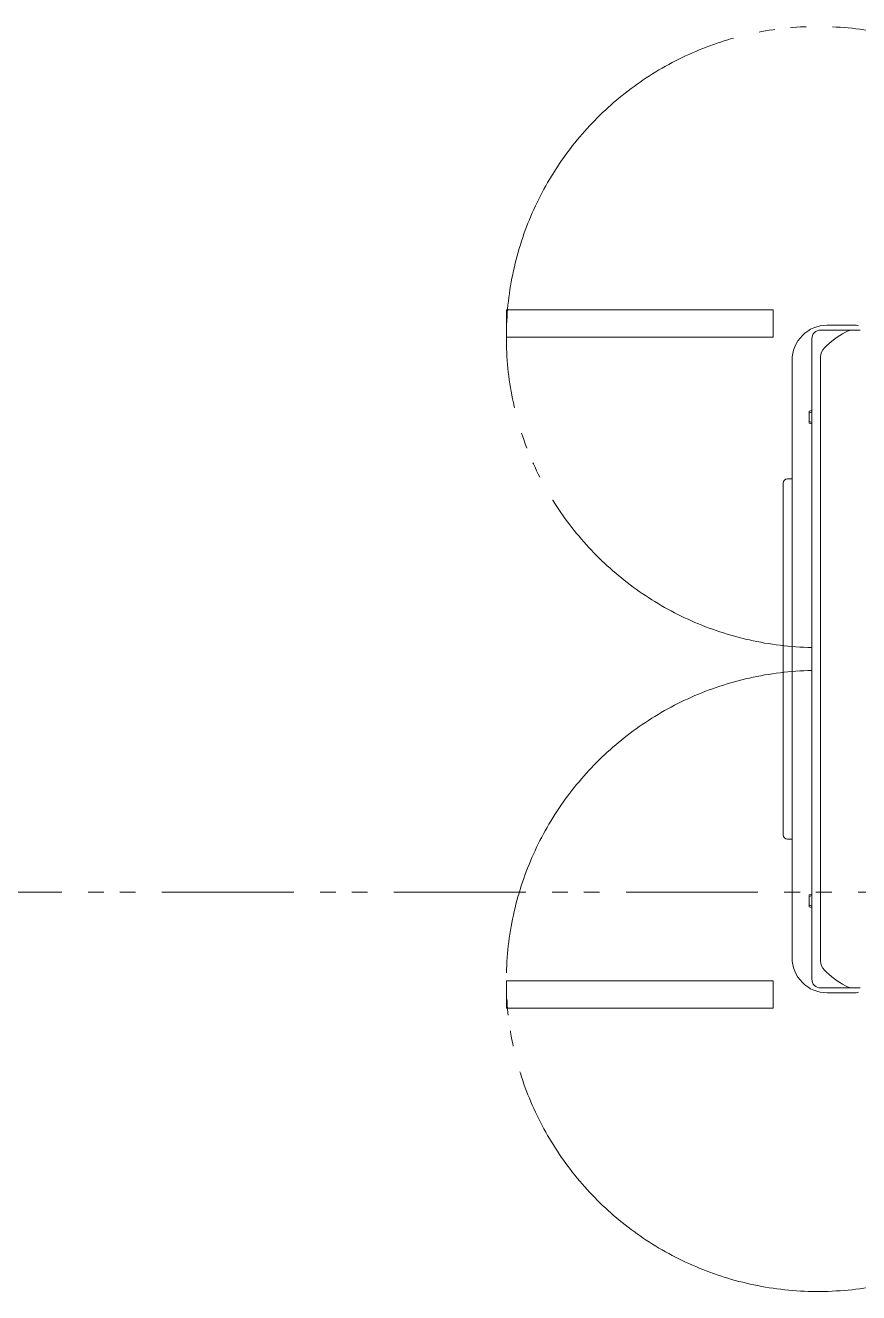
# Model space of a CAD drawing. Units: millimetres at full size. Extents: x -12803 to 120774, y -9413 to 101127.
# Drawn here: x 105358 to 106306, y 11096 to 12538 of the extents above; entities that cross this region are included whole.
import ezdxf

# ---------------------------------------------------------------- set-up
doc = ezdxf.new("R2010")
doc.units = ezdxf.units.MM
doc.header["$LTSCALE"] = 30
doc.linetypes.add('DOUBLE_CHAIN1', pattern=[8.8, 5, -1, 0.6, -0.6, 0.6, -1])
doc.linetypes.add('LONG_DOUBLE_CHAIN', pattern=[21.8, 18, -1, 0.6, -0.6, 0.6, -1])
doc.layers.add('0-0_NoName', color=7, linetype='Continuous')
doc.layers.add('2-0_通芯', color=7, linetype='DOUBLE_CHAIN1', lineweight=15)
doc.layers.add('3-3_AIHO30-厨房機器', color=7, linetype='Continuous', lineweight=15)

# ---------------------------------------------------------------- blocks, each defined once
blk = doc.blocks.new('グループ部品-732')
at = {"layer": '2-0_通芯'}
blk.add_line((74361.66, 11551.41), (120774.36, 11551.41), dxfattribs=at)
at = {"layer": '3-3_AIHO30-厨房機器', "linetype": 'LONG_DOUBLE_CHAIN'}
for p, q in [((105905.54, 12214.52), (106209.04, 12214.52)), ((105905.54, 12214.52), (105905.54, 12183.52)), ((106209.04, 12214.52), (106209.04, 12183.52)), ((105905.54, 12183.52), (106209.04, 12183.52)), ((105905.54, 11450.52), (106209.04, 11450.52)), ((105905.54, 11419.52), (105905.54, 11450.52)), ((106209.04, 11419.52), (106209.04, 11450.52)), ((105905.54, 11419.52), (106209.04, 11419.52))]:
    blk.add_line(p, q, dxfattribs=at)
at = {"layer": '3-3_AIHO30-厨房機器'}
for p, q in [((106263.04, 12191.52), (106308.04, 12191.52)), ((106270.54, 12197.02), (106303.52, 12197.02)), ((106253.04, 12181.52), (106253.04, 11452.52)), ((106263.04, 11473.38), (106263.04, 12160.67)), ((106253.04, 12099.83), (106249.84, 12098.97)), ((106249.84, 12085.47), (106249.84, 12098.97)), ((106253.04, 12098.34), (106249.84, 12097)), ((106253.04, 12086.11), (106249.84, 12087.45)), ((106249.84, 12085.47), (106253.04, 12084.61)), ((106225.54, 12022.02), (106230.54, 12022.02)), ((106220.54, 11617.02), (106220.54, 12017.02)), ((106225.54, 11612.02), (106230.54, 11612.02)), ((106253.04, 11549.43), (106249.84, 11548.57)), ((106249.84, 11535.07), (106249.84, 11548.57)), ((106253.04, 11547.94), (106249.84, 11546.6)), ((106253.04, 11535.71), (106249.84, 11537.05)), ((106249.84, 11535.07), (106253.04, 11534.21)), ((106263.04, 11442.52), (106308.04, 11442.52)), ((106270.54, 11437.02), (106303.52, 11437.02))]:
    blk.add_line(p, q, dxfattribs=at)
blk.add_lwpolyline([(106230.54, 11477.02), (106230.54, 11612.02), (106230.54, 12022.02), (106230.54, 12157.02)], dxfattribs=at)
for centre, radius, start, end in [((106270.54, 12157.02), 40, 90, 180.00014), ((106263.04, 12181.52), 10, 90, 180), ((106300.77, 12171.52), 20, 90, 118.23245), ((106303.52, 12192.02), 5, 56.31003, 90), ((106338.62, 12101.04), 100, 118.23261, 135.45343), ((106278.04, 12160.67), 15, 135.45343, 180), ((106225.54, 12017.02), 5, 90, 180), ((106225.54, 11617.02), 5, 180, 270), ((106270.54, 11477.02), 40, 179.99986, 270.00014), ((106278.04, 11473.38), 15, 180, 224.54657), ((106338.62, 11533.01), 100, 224.54657, 241.76742), ((106263.04, 11452.52), 10, 180, 270), ((106300.77, 11462.52), 20, 241.76739, 270), ((106303.52, 11442.02), 5, 270.0002, 303.69012)]:
    blk.add_arc(centre, radius, start, end, dxfattribs=at)
at = {"layer": '3-3_AIHO30-厨房機器', "linetype": 'LONG_DOUBLE_CHAIN'}
for centre, start_param, end_param in [((106260.29, 12183.52), 6.2831853, 10.9751359), ((106260.29, 11450.52), 1.5912347, 6.2831853)]:
    blk.add_ellipse(centre, major_axis=(354.75, 0), ratio=0.996483, start_param=start_param, end_param=end_param, dxfattribs=at)
blk = doc.blocks.new('グループ部品-763')
at = {"layer": '3-3_AIHO30-厨房機器', "linetype": 'LONG_DOUBLE_CHAIN'}
for p, q in [((105905.54, 12214.52), (106209.04, 12214.52)), ((105905.54, 12214.52), (105905.54, 12183.52)), ((106209.04, 12214.52), (106209.04, 12183.52)), ((105905.54, 12183.52), (106209.04, 12183.52)), ((105905.54, 11450.52), (106209.04, 11450.52)), ((105905.54, 11419.52), (105905.54, 11450.52)), ((106209.04, 11419.52), (106209.04, 11450.52)), ((105905.54, 11419.52), (106209.04, 11419.52))]:
    blk.add_line(p, q, dxfattribs=at)
at = {"layer": '3-3_AIHO30-厨房機器'}
for p, q in [((106263.04, 12191.52), (106308.04, 12191.52)), ((106270.54, 12197.02), (106303.52, 12197.02)), ((106253.04, 12181.52), (106253.04, 11452.52)), ((106263.04, 11473.38), (106263.04, 12160.67)), ((106253.04, 12099.83), (106249.84, 12098.97)), ((106249.84, 12085.47), (106249.84, 12098.97)), ((106253.04, 12098.34), (106249.84, 12097)), ((106253.04, 12086.11), (106249.84, 12087.45)), ((106249.84, 12085.47), (106253.04, 12084.61)), ((106225.54, 12022.02), (106230.54, 12022.02)), ((106220.54, 11617.02), (106220.54, 12017.02)), ((106225.54, 11612.02), (106230.54, 11612.02)), ((106253.04, 11549.43), (106249.84, 11548.57)), ((106249.84, 11535.07), (106249.84, 11548.57)), ((106253.04, 11547.94), (106249.84, 11546.6)), ((106253.04, 11535.71), (106249.84, 11537.05)), ((106249.84, 11535.07), (106253.04, 11534.21)), ((106263.04, 11442.52), (106308.04, 11442.52)), ((106270.54, 11437.02), (106303.52, 11437.02))]:
    blk.add_line(p, q, dxfattribs=at)
blk.add_lwpolyline([(106230.54, 11477.02), (106230.54, 11612.02), (106230.54, 12022.02), (106230.54, 12157.02)], dxfattribs=at)
for centre, radius, start, end in [((106270.54, 12157.02), 40, 90, 180.00014), ((106263.04, 12181.52), 10, 90, 180), ((106300.77, 12171.52), 20, 90, 118.23245), ((106303.52, 12192.02), 5, 56.31003, 90), ((106338.62, 12101.04), 100, 118.23261, 135.45343), ((106278.04, 12160.67), 15, 135.45343, 180), ((106225.54, 12017.02), 5, 90, 180), ((106225.54, 11617.02), 5, 180, 270), ((106270.54, 11477.02), 40, 179.99986, 270.00014), ((106278.04, 11473.38), 15, 180, 224.54657), ((106338.62, 11533.01), 100, 224.54657, 241.76742), ((106263.04, 11452.52), 10, 180, 270), ((106300.77, 11462.52), 20, 241.76739, 270), ((106303.52, 11442.02), 5, 270.0002, 303.69012)]:
    blk.add_arc(centre, radius, start, end, dxfattribs=at)
at = {"layer": '3-3_AIHO30-厨房機器', "linetype": 'LONG_DOUBLE_CHAIN'}
for centre, start_param, end_param in [((106260.29, 12183.52), 6.2831853, 10.9751359), ((106260.29, 11450.52), 1.5912347, 6.2831853)]:
    blk.add_ellipse(centre, major_axis=(354.75, 0), ratio=0.996483, start_param=start_param, end_param=end_param, dxfattribs=at)

msp = doc.modelspace()

# ---------------------------------------------------------------- block references
at = {"layer": '0-0_NoName'}
for name in ['グループ部品-732', 'グループ部品-763']:
    msp.add_blockref(name, (0, 0), dxfattribs=at)

doc.saveas('drawing.dxf')
